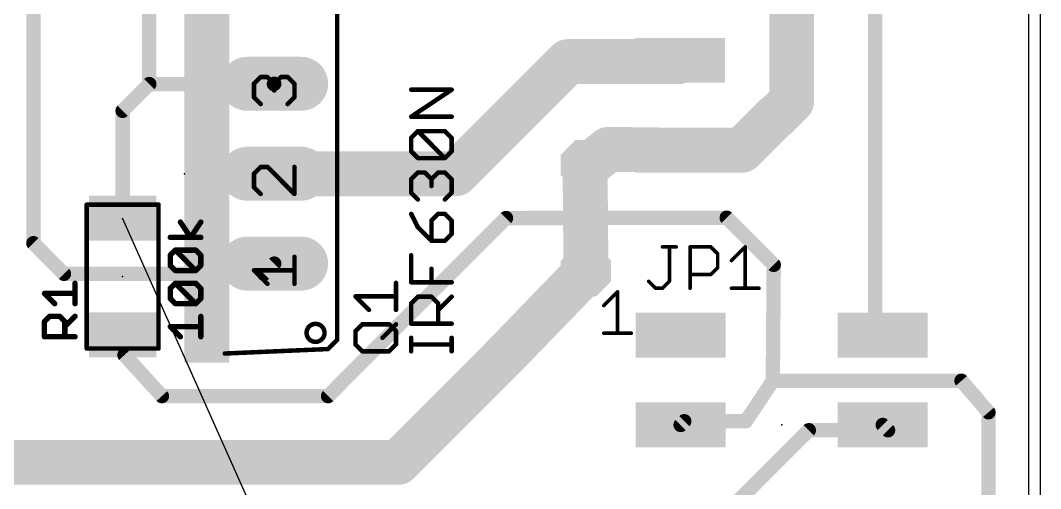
# Model space of a CAD drawing. Extents: x -5.4 to 69.8, y 0.1 to 57.2.
# Drawn here: x 40.96 to 69.8, y 19.94 to 33.17 of the extents above; entities that cross this region are included whole.
import ezdxf

# ---------------------------------------------------------------- set-up
doc = ezdxf.new("R2010")
doc.units = 0
for name, color, linetype in [('1', 22, 'CONTINUOUS'), ('16', 175, 'CONTINUOUS'), ('17', 82, 'CONTINUOUS'), ('18', 82, 'CONTINUOUS'), ('19', 53, 'CONTINUOUS'), ('20', 7, 'CONTINUOUS'), ('21', 253, 'CONTINUOUS'), ('23', 7, 'CONTINUOUS'), ('25', 253, 'CONTINUOUS'), ('27', 253, 'CONTINUOUS'), ('51', 253, 'CONTINUOUS')]:
    doc.layers.add(name, color=color, linetype=linetype)

# ---------------------------------------------------------------- blocks, each defined once
blk = doc.blocks.new('RECT')
blk.add_solid([(-0.5, -0.5), (0.5, -0.5), (-0.5, 0.5), (0.5, 0.5)])
blk = doc.blocks.new('LONGP100')
at = {"const_width": 1}
blk.add_lwpolyline([(-0.5, 0), (0.5, 0)], dxfattribs=at)
at = {"const_width": 0.5}
for points in [[(-0.5, 0.25, 1), (-0.5, -0.25)], [(0.5, -0.25, 1), (0.5, 0.25)]]:
    blk.add_lwpolyline(points, format="xyb", dxfattribs=at)
blk = doc.blocks.new('OCTAGONV')
at = {"const_width": 0.5}
blk.add_lwpolyline([(-0.25, -0.1036), (-0.25, 0.1036), (-0.1036, 0.25), (0.1036, 0.25), (0.25, 0.1036), (0.25, -0.1036), (0.1036, -0.25), (-0.1036, -0.25), (-0.25, -0.1036), (-0.25, 0.1036)], dxfattribs=at)

msp = doc.modelspace()

# ---------------------------------------------------------------- linework, layer by layer
at = {"layer": '1'}
for points, const_width in [([(65.1256, 39.1414), (65.1256, 28.9052)], 0.4064), ([(62.7634, 30.8864), (62.7634, 35.814)], 1.27), ([(44.6024, 31.369), (44.6024, 33.7058)], 0.4064), ([(41.3258, 33.3756), (41.3258, 26.8732)], 0.4064), ([(53.2722, 28.8374), (56.4388, 32.004)], 1.27), ([(56.4388, 32.004), (59.571, 32.004)], 1.27), ([(59.571, 32.004), (59.607, 32.04)], 1.27), ([(43.8488, 30.6154), (44.6024, 31.369)], 0.4064), ([(44.6024, 31.369), (48.1254, 31.369)], 0.4064), ([(48.1254, 31.369), (48.1338, 31.3774)], 0.4064), ([(62.3316, 30.4546), (62.7634, 30.8864)], 1.27), ([(61.3516, 29.5), (62.3062, 30.4546)], 1.27), ([(62.3062, 30.4546), (62.3316, 30.4546)], 1.27), ([(43.8488, 27.5836), (43.8488, 30.6154)], 0.4064), ([(56.9222, 28.9898), (57.5826, 29.5254)], 1.27), ([(57.5826, 29.5254), (59.607, 29.5)], 1.27), ([(59.607, 29.5), (61.3516, 29.5)], 1.27), ([(48.1338, 28.8374), (53.2722, 28.8374)], 1.27), ([(65.1256, 28.9052), (65.1268, 24.6177)], 0.4064), ([(49.657, 22.5552), (54.6862, 27.5844)], 0.4064), ([(54.6862, 27.5844), (60.9262, 27.5928)], 0.4064), ([(60.9262, 27.5928), (62.2554, 26.2636)], 0.4064), ([(41.3258, 26.8732), (42.1894, 26.0096)], 0.4064), ([(54.6616, 23.7066), (56.9476, 26.0688)], 1.27), ([(47.846, 26.0096), (48.1338, 26.2974)], 0.4064), ([(62.2554, 26.2636), (62.23, 22.987)], 0.4064), ([(42.1894, 26.0096), (47.846, 26.0096)], 0.4064), ([(65.1268, 24.6177), (65.3375, 24.28)], 0.4064), ([(43.8488, 24.2816), (43.8996, 23.7152)], 0.4064), ([(51.639, 20.684), (54.6616, 23.7066)], 1.27), ([(43.8996, 23.7152), (44.958, 22.5552)], 0.4064), ([(62.23, 22.987), (61.468, 21.844)], 0.4064), ([(67.564, 22.987), (62.23, 22.987)], 0.4064), ([(68.326, 22.098), (67.564, 22.987)], 0.4064), ([(44.958, 22.5552), (49.657, 22.5552)], 0.4064), ([(68.326, 1.524), (68.326, 22.098)], 0.4064), ([(59.7265, 21.844), (59.6225, 21.74)], 0.4064), ([(61.468, 21.844), (59.7265, 21.844)], 0.4064), ([(65.4875, 21.59), (65.3375, 21.74)], 0.4064), ([(60.856, 19.2), (63.246, 21.59)], 0.4064), ([(63.246, 21.59), (65.4875, 21.59)], 0.4064), ([(65.786, 21.59), (65.4875, 21.59)], 0.4064), ([(40.2598, 20.684), (51.639, 20.684)], 1.27)]:
    msp.add_lwpolyline(points, dxfattribs=dict(at, const_width=const_width))
for points, const_width in [([(56.4388, 32.3215, 1), (56.4388, 31.6865)], 0.635), ([(56.6633, 31.7795, 1), (56.2143, 32.2285)], 0.635), ([(59.8315, 31.8155, 1), (59.3825, 32.2645)], 0.635), ([(59.571, 31.6865, 1), (59.571, 32.3215)], 0.635), ([(59.3465, 32.2285, 1), (59.7955, 31.7795)], 0.635), ([(44.6024, 31.4706, 1), (44.6024, 31.2674)], 0.2032), ([(44.5008, 31.369, 1), (44.704, 31.369)], 0.2032), ([(44.6742, 31.2972, 1), (44.5306, 31.4408)], 0.2032), ([(48.0536, 31.4408, 1), (48.1972, 31.2972)], 0.2032), ([(48.2056, 31.3056, 1), (48.062, 31.4492)], 0.2032), ([(48.1254, 31.2674, 1), (48.1254, 31.4706)], 0.2032), ([(62.9879, 30.6619, 1), (62.5389, 31.1109)], 0.635), ([(62.4459, 30.8864, 1), (63.0809, 30.8864)], 0.635), ([(62.3062, 30.7721, 1), (62.3062, 30.1371)], 0.635), ([(62.1071, 30.6791, 1), (62.5561, 30.2301)], 0.635), ([(62.5307, 30.2301, 1), (62.0817, 30.6791)], 0.635), ([(62.3316, 30.1371, 1), (62.3316, 30.7721)], 0.635), ([(43.9504, 30.6154, 1), (43.7472, 30.6154)], 0.2032), ([(43.777, 30.6872, 1), (43.9206, 30.5436)], 0.2032), ([(57.5866, 29.8429, 1), (57.5786, 29.2079)], 0.635), ([(57.7826, 29.2788, 1), (57.3826, 29.772)], 0.635), ([(59.607, 29.8175, 1), (59.607, 29.1825)], 0.635), ([(59.603, 29.1825, 1), (59.611, 29.8175)], 0.635), ([(61.1271, 29.7245, 1), (61.5761, 29.2755)], 0.635), ([(61.3516, 29.1825, 1), (61.3516, 29.8175)], 0.635), ([(48.1338, 29.1549, 1), (48.1338, 28.5199)], 0.635), ([(53.2722, 28.5199, 1), (53.2722, 29.1549)], 0.635), ([(56.7222, 29.2364, 1), (57.1222, 28.7432)], 0.635), ([(53.0477, 29.0619, 1), (53.4967, 28.6129)], 0.635), ([(65.2272, 28.9052, 1), (65.024, 28.9052)], 0.2032), ([(65.024, 28.9052, 1), (65.2272, 28.9052)], 0.2032), ([(54.6861, 27.686, 1), (54.6863, 27.4828)], 0.2032), ([(54.758, 27.5126, 1), (54.6144, 27.6562)], 0.2032), ([(60.998, 27.6646, 1), (60.8544, 27.521)], 0.2032), ([(60.9263, 27.4912, 1), (60.9261, 27.6944)], 0.2032), ([(43.7472, 27.5836, 1), (43.9504, 27.5836)], 0.2032), ([(41.2242, 26.8732, 1), (41.4274, 26.8732)], 0.2032), ([(41.3976, 26.945, 1), (41.254, 26.8014)], 0.2032), ([(57.1758, 25.848, 1), (56.7194, 26.2896)], 0.635), ([(48.2056, 26.2256, 1), (48.062, 26.3692)], 0.2032), ([(62.357, 26.2628, 1), (62.1538, 26.2644)], 0.2032), ([(62.1836, 26.1918, 1), (62.3272, 26.3354)], 0.2032), ([(42.1894, 26.1112, 1), (42.1894, 25.908)], 0.2032), ([(42.1176, 25.9378, 1), (42.2612, 26.0814)], 0.2032), ([(47.7742, 26.0814, 1), (47.9178, 25.9378)], 0.2032), ([(47.846, 25.908, 1), (47.846, 26.1112)], 0.2032), ([(65.213, 24.6715, 1), (65.0406, 24.5639)], 0.2032), ([(65.0252, 24.6177, 1), (65.2284, 24.6177)], 0.2032), ([(43.95, 24.2907, 1), (43.7476, 24.2725)], 0.2032), ([(54.4334, 23.9274, 1), (54.8898, 23.4858)], 0.635), ([(54.8861, 23.4821, 1), (54.4371, 23.9311)], 0.635), ([(65.2513, 24.2262, 1), (65.4237, 24.3338)], 0.2032), ([(43.9747, 23.7837, 1), (43.8245, 23.6467)], 0.2032), ([(43.7984, 23.7061, 1), (44.0008, 23.7243)], 0.2032), ([(62.23, 23.0886, 1), (62.23, 22.8854)], 0.2032), ([(62.1284, 22.9878, 1), (62.3316, 22.9862)], 0.2032), ([(62.3145, 22.9306, 1), (62.1455, 23.0434)], 0.2032), ([(67.6411, 23.0531, 1), (67.4869, 22.9209)], 0.2032), ([(67.564, 22.8854, 1), (67.564, 23.0886)], 0.2032), ([(44.958, 22.6568, 1), (44.958, 22.4536)], 0.2032), ([(44.8829, 22.4867, 1), (45.0331, 22.6237)], 0.2032), ([(49.5852, 22.627, 1), (49.7288, 22.4834)], 0.2032), ([(49.657, 22.4536, 1), (49.657, 22.6568)], 0.2032), ([(68.4276, 22.098, 1), (68.2244, 22.098)], 0.2032), ([(68.2489, 22.0319, 1), (68.4031, 22.1641)], 0.2032), ([(59.7265, 21.9456, 1), (59.7265, 21.7424)], 0.2032), ([(59.7983, 21.7722, 1), (59.6547, 21.9158)], 0.2032), ([(61.3835, 21.9004, 1), (61.5525, 21.7876)], 0.2032), ([(61.468, 21.7424, 1), (61.468, 21.9456)], 0.2032), ([(65.4093, 21.8118, 1), (65.2657, 21.6682)], 0.2032), ([(59.5507, 21.8118, 1), (59.6943, 21.6682)], 0.2032), ([(63.246, 21.6916, 1), (63.246, 21.4884)], 0.2032), ([(63.3178, 21.5182, 1), (63.1742, 21.6618)], 0.2032), ([(65.4875, 21.6916, 1), (65.4875, 21.4884)], 0.2032), ([(65.4157, 21.5182, 1), (65.5593, 21.6618)], 0.2032), ([(65.4875, 21.4884, 1), (65.4875, 21.6916)], 0.2032), ([(65.786, 21.4884, 1), (65.786, 21.6916)], 0.2032), ([(51.4145, 20.9085, 1), (51.8635, 20.4595)], 0.635), ([(51.639, 20.3665, 1), (51.639, 21.0015)], 0.635)]:
    msp.add_lwpolyline(points, format="xyb", dxfattribs=dict(at, const_width=const_width))
at = {"layer": '16', "const_width": 1.27}
msp.add_lwpolyline([(56.9476, 26.0688), (56.9222, 28.9898)], dxfattribs=at)
at = {"layer": '16', "const_width": 0.635}
for points in [[(57.2397, 28.9926, 1), (56.6047, 28.987)], [(56.6301, 26.066, 1), (57.2651, 26.0716)]]:
    msp.add_lwpolyline(points, format="xyb", dxfattribs=at)
at = {"layer": '19'}
msp.add_line((49.8602, 14.1224), (43.8488, 27.5836), dxfattribs=at)
at = {"layer": '20'}
for p, q in [((69.47, 0.11), (69.47, 57.25)), ((69.8, 6.46), (69.8, 39.226))]:
    msp.add_line(p, q, dxfattribs=at)
at = {"layer": '21', "const_width": 0.127}
for points in [[(49.9118, 33.5364), (49.9118, 24.1384)], [(42.8328, 23.9006), (42.8328, 27.9646)], [(42.8328, 27.9646), (44.8648, 27.9646)], [(44.8648, 27.9646), (44.8648, 23.9006)], [(44.8648, 23.9006), (42.8328, 23.9006)], [(49.6578, 23.8844), (46.7368, 23.7574)], [(49.6578, 23.8844), (49.9118, 24.1384)]]:
    msp.add_lwpolyline(points, dxfattribs=at)
at = {"layer": '21'}
for points, const_width in [([(42.8646, 27.9646, 1), (42.801, 27.9646)], 0.0635), ([(42.8328, 27.9963, 1), (42.8328, 27.9329)], 0.0635), ([(44.8966, 27.9646, 1), (44.8331, 27.9646)], 0.0635), ([(44.8648, 27.9329, 1), (44.8648, 27.9963)], 0.0635), ([(49.3022, 24.0876, 1), (49.3022, 24.5956, 1), (49.3022, 24.0876)], 0.127), ([(42.8328, 23.9323, 1), (42.8328, 23.8689)], 0.0635), ([(44.8648, 23.8689, 1), (44.8648, 23.9323)], 0.0635), ([(49.6353, 23.9069, 1), (49.6803, 23.8619)], 0.0635), ([(49.6592, 23.8527, 1), (49.6564, 23.9161)], 0.0635), ([(49.88, 24.1384, 1), (49.9436, 24.1384)], 0.0635), ([(49.9343, 24.1159, 1), (49.8893, 24.1609)], 0.0635), ([(42.801, 23.9006, 1), (42.8646, 23.9006)], 0.0635), ([(44.8331, 23.9006, 1), (44.8966, 23.9006)], 0.0635), ([(46.7354, 23.7891, 1), (46.7382, 23.7257)], 0.0635)]:
    msp.add_lwpolyline(points, format="xyb", dxfattribs=dict(at, const_width=const_width))
at = {"layer": '23'}
for p in [(45.5938, 28.8374), (43.8488, 25.9326), (62.48, 21.74)]:
    msp.add_point(p, dxfattribs=at)
at = {"layer": '25'}
for points, const_width in [([(59.1106, 26.7702), (59.5004, 26.7702)], 0.1016), ([(59.3055, 25.7957), (59.3055, 26.7702)], 0.1016), ([(59.8902, 25.6008), (59.8902, 26.7702)], 0.1016), ([(59.8902, 26.7702), (60.4749, 26.7702)], 0.1016), ([(60.4749, 26.7702), (60.6698, 26.5753)], 0.1016), ([(60.6698, 26.5753), (60.6698, 26.1855)], 0.1016), ([(61.0596, 26.3804), (61.4494, 26.7702)], 0.1016), ([(61.4494, 26.7702), (61.4494, 25.6008)], 0.1016), ([(60.4749, 25.9906), (59.8902, 25.9906)], 0.1016), ([(60.6698, 26.1855), (60.4749, 25.9906)], 0.1016), ([(42.5026, 25.1663), (42.5026, 25.7425)], 0.1524), ([(51.5755, 24.9903), (51.5755, 25.7529)], 0.127), ([(58.7208, 25.7957), (58.9157, 25.6008)], 0.1016), ([(59.1106, 25.6008), (59.3055, 25.7957)], 0.1016), ([(41.9264, 25.1663), (41.6383, 25.4544)], 0.1524), ([(41.6383, 25.4544), (42.5026, 25.4544)], 0.1524), ([(50.8129, 24.9903), (50.4315, 25.3716)], 0.127), ([(50.4315, 25.3716), (51.5755, 25.3716)], 0.127), ([(58.9157, 25.6008), (59.1106, 25.6008)], 0.1016), ([(61.0596, 25.6008), (61.8392, 25.6008)], 0.1016), ([(41.6383, 24.663), (41.7823, 24.807)], 0.1524), ([(41.7823, 24.807), (42.0704, 24.807)], 0.1524), ([(42.0704, 24.807), (42.2145, 24.663)], 0.1524), ([(42.2145, 24.5189), (42.5026, 24.807)], 0.1524), ([(41.6383, 24.2308), (41.6383, 24.663)], 0.1524), ([(42.2145, 24.663), (42.2145, 24.2308)], 0.1524), ([(50.4315, 24.3929), (50.6222, 24.5836)], 0.127), ([(50.6222, 24.5836), (51.3848, 24.5836)], 0.127), ([(51.1942, 24.2022), (51.5755, 24.5836)], 0.127), ([(51.3848, 24.5836), (51.5755, 24.3929)], 0.127), ([(42.5026, 24.2308), (41.6383, 24.2308)], 0.1524), ([(50.4315, 24.0116), (50.4315, 24.3929)], 0.127), ([(51.5755, 24.3929), (51.5755, 24.0116)], 0.127), ([(50.6222, 23.8209), (50.4315, 24.0116)], 0.127), ([(51.5755, 24.0116), (51.3848, 23.8209)], 0.127), ([(51.3848, 23.8209), (50.6222, 23.8209)], 0.127)]:
    msp.add_lwpolyline(points, dxfattribs=dict(at, const_width=const_width))
for points, const_width in [([(59.1106, 26.7956, 1), (59.1106, 26.7448)], 0.0508), ([(59.3309, 26.7702, 1), (59.2801, 26.7702)], 0.0508), ([(59.5004, 26.7448, 1), (59.5004, 26.7956)], 0.0508), ([(59.9156, 26.7702, 1), (59.8648, 26.7702)], 0.0508), ([(59.8902, 26.7956, 1), (59.8902, 26.7448)], 0.0508), ([(60.4929, 26.7882, 1), (60.4569, 26.7522)], 0.0508), ([(60.4749, 26.7448, 1), (60.4749, 26.7956)], 0.0508), ([(60.6952, 26.5753, 1), (60.6444, 26.5753)], 0.0508), ([(60.6518, 26.5573, 1), (60.6878, 26.5933)], 0.0508), ([(61.4748, 26.7702, 1), (61.424, 26.7702)], 0.0508), ([(61.4674, 26.7522, 1), (61.4314, 26.7882)], 0.0508), ([(61.0416, 26.3984, 1), (61.0776, 26.3624)], 0.0508), ([(59.8902, 26.016, 1), (59.8902, 25.9652)], 0.0508), ([(60.4569, 26.0086, 1), (60.4929, 25.9726)], 0.0508), ([(60.4749, 25.9652, 1), (60.4749, 26.016)], 0.0508), ([(60.6444, 26.1855, 1), (60.6952, 26.1855)], 0.0508), ([(60.6878, 26.1675, 1), (60.6518, 26.2035)], 0.0508), ([(42.5407, 25.7425, 1), (42.4645, 25.7425)], 0.0762), ([(51.6073, 25.7529, 1), (51.5438, 25.7529)], 0.0635), ([(58.7388, 25.8137, 1), (58.7028, 25.7777)], 0.0508), ([(59.2801, 25.7957, 1), (59.3309, 25.7957)], 0.0508), ([(59.3235, 25.7777, 1), (59.2875, 25.8137)], 0.0508), ([(41.6652, 25.4814, 1), (41.6113, 25.4275)], 0.0762), ([(41.6383, 25.4925, 1), (41.6383, 25.4163)], 0.0762), ([(42.5026, 25.4163, 1), (42.5026, 25.4925)], 0.0762), ([(50.4315, 25.4034, 1), (50.4315, 25.3399)], 0.0635), ([(50.454, 25.3941, 1), (50.4091, 25.3492)], 0.0635), ([(51.5755, 25.3399, 1), (51.5755, 25.4034)], 0.0635), ([(58.9157, 25.6262, 1), (58.9157, 25.5754)], 0.0508), ([(58.8977, 25.5828, 1), (58.9337, 25.6188)], 0.0508), ([(59.0926, 25.6188, 1), (59.1286, 25.5828)], 0.0508), ([(59.1106, 25.5754, 1), (59.1106, 25.6262)], 0.0508), ([(59.8648, 25.6008, 1), (59.9156, 25.6008)], 0.0508), ([(61.0596, 25.6262, 1), (61.0596, 25.5754)], 0.0508), ([(61.424, 25.6008, 1), (61.4748, 25.6008)], 0.0508), ([(61.8392, 25.5754, 1), (61.8392, 25.6262)], 0.0508), ([(41.8994, 25.1394, 1), (41.9533, 25.1933)], 0.0762), ([(42.4645, 25.1663, 1), (42.5407, 25.1663)], 0.0762), ([(41.7823, 24.8451, 1), (41.7823, 24.7689)], 0.0762), ([(41.8093, 24.7801, 1), (41.7554, 24.834)], 0.0762), ([(42.0974, 24.834, 1), (42.0435, 24.7801)], 0.0762), ([(42.0704, 24.7689, 1), (42.0704, 24.8451)], 0.0762), ([(42.5295, 24.7801, 1), (42.4757, 24.834)], 0.0762), ([(50.7904, 24.9678, 1), (50.8353, 25.0127)], 0.0635), ([(51.5438, 24.9903, 1), (51.6073, 24.9903)], 0.0635), ([(41.6113, 24.6899, 1), (41.6652, 24.636)], 0.0762), ([(41.6764, 24.663, 1), (41.6002, 24.663)], 0.0762), ([(42.1875, 24.5459, 1), (42.2414, 24.492)], 0.0762), ([(42.2526, 24.663, 1), (42.1764, 24.663)], 0.0762), ([(42.1875, 24.636, 1), (42.2414, 24.6899)], 0.0762), ([(50.6222, 24.6153, 1), (50.6222, 24.5518)], 0.0635), ([(50.6446, 24.5611, 1), (50.5997, 24.606)], 0.0635), ([(51.4073, 24.606, 1), (51.3624, 24.5611)], 0.0635), ([(51.3848, 24.5518, 1), (51.3848, 24.6153)], 0.0635), ([(51.598, 24.5611, 1), (51.553, 24.606)], 0.0635), ([(41.6383, 24.2689, 1), (41.6383, 24.1927)], 0.0762), ([(41.6002, 24.2308, 1), (41.6764, 24.2308)], 0.0762), ([(42.1764, 24.2308, 1), (42.2526, 24.2308)], 0.0762), ([(42.5026, 24.1927, 1), (42.5026, 24.2689)], 0.0762), ([(50.4633, 24.3929, 1), (50.3998, 24.3929)], 0.0635), ([(50.4091, 24.4153, 1), (50.454, 24.3704)], 0.0635), ([(51.1717, 24.2247, 1), (51.2166, 24.1798)], 0.0635), ([(51.6073, 24.3929, 1), (51.5438, 24.3929)], 0.0635), ([(51.553, 24.3704, 1), (51.598, 24.4153)], 0.0635), ([(50.3998, 24.0116, 1), (50.4633, 24.0116)], 0.0635), ([(50.454, 24.034, 1), (50.4091, 23.9891)], 0.0635), ([(51.5438, 24.0116, 1), (51.6073, 24.0116)], 0.0635), ([(51.598, 23.9891, 1), (51.553, 24.034)], 0.0635), ([(50.6222, 23.8527, 1), (50.6222, 23.7892)], 0.0635), ([(50.5997, 23.7984, 1), (50.6446, 23.8434)], 0.0635), ([(51.3624, 23.8434, 1), (51.4073, 23.7984)], 0.0635), ([(51.3848, 23.7892, 1), (51.3848, 23.8527)], 0.0635)]:
    msp.add_lwpolyline(points, format="xyb", dxfattribs=dict(at, const_width=const_width))
at = {"layer": '27'}
for points, const_width in [([(52.0063, 30.4475), (53.1503, 31.2101)], 0.127), ([(53.1503, 31.2101), (52.0063, 31.2101)], 0.127), ([(53.1503, 30.4475), (52.0063, 30.4475)], 0.127), ([(52.0063, 29.8501), (52.197, 30.0407)], 0.127), ([(52.197, 30.0407), (52.9596, 30.0407)], 0.127), ([(52.9596, 29.2781), (52.197, 30.0407)], 0.127), ([(52.9596, 30.0407), (53.1503, 29.8501)], 0.127), ([(52.0063, 29.4687), (52.0063, 29.8501)], 0.127), ([(53.1503, 29.8501), (53.1503, 29.4687)], 0.127), ([(52.197, 29.2781), (52.0063, 29.4687)], 0.127), ([(53.1503, 29.4687), (52.9596, 29.2781)], 0.127), ([(52.9596, 29.2781), (52.197, 29.2781)], 0.127), ([(52.0063, 28.6807), (52.197, 28.8713)], 0.127), ([(52.197, 28.8713), (52.3877, 28.8713)], 0.127), ([(52.3877, 28.8713), (52.5783, 28.6807)], 0.127), ([(52.5783, 28.6807), (52.769, 28.8713)], 0.127), ([(52.769, 28.8713), (52.9596, 28.8713)], 0.127), ([(52.9596, 28.8713), (53.1503, 28.6807)], 0.127), ([(52.0063, 28.2994), (52.0063, 28.6807)], 0.127), ([(52.5783, 28.6807), (52.5783, 28.49)], 0.127), ([(53.1503, 28.6807), (53.1503, 28.2994)], 0.127), ([(52.197, 28.1087), (52.0063, 28.2994)], 0.127), ([(53.1503, 28.2994), (52.9596, 28.1087)], 0.127), ([(52.0063, 27.7019), (52.197, 27.3206)], 0.127), ([(52.769, 27.7019), (52.5783, 27.5113)], 0.127), ([(52.9596, 27.7019), (52.769, 27.7019)], 0.127), ([(53.1503, 27.5113), (52.9596, 27.7019)], 0.127), ([(45.7705, 27.0374), (45.4824, 27.4695)], 0.1524), ([(46.0586, 27.4695), (45.7705, 27.0374)], 0.1524), ([(52.5783, 27.5113), (52.5783, 26.9393)], 0.127), ([(53.1503, 27.13), (53.1503, 27.5113)], 0.127), ([(46.0586, 27.0374), (45.1943, 27.0374)], 0.1524), ([(52.197, 27.3206), (52.5783, 26.9393)], 0.127), ([(52.9596, 26.9393), (53.1503, 27.13)], 0.127), ([(52.5783, 26.9393), (52.9596, 26.9393)], 0.127), ([(45.1943, 26.534), (45.3383, 26.6781)], 0.1524), ([(45.1943, 26.2459), (45.1943, 26.534)], 0.1524), ([(45.3383, 26.6781), (45.9145, 26.6781)], 0.1524), ([(45.9145, 26.1018), (45.3383, 26.6781)], 0.1524), ([(45.9145, 26.6781), (46.0586, 26.534)], 0.1524), ([(46.0586, 26.534), (46.0586, 26.2459)], 0.1524), ([(52.0063, 25.7699), (52.0063, 26.5325)], 0.127), ([(45.3383, 26.1018), (45.1943, 26.2459)], 0.1524), ([(46.0586, 26.2459), (45.9145, 26.1018)], 0.1524), ([(45.9145, 26.1018), (45.3383, 26.1018)], 0.1524), ([(52.5783, 25.7699), (52.5783, 26.1512)], 0.127), ([(45.1943, 25.5985), (45.3383, 25.7425)], 0.1524), ([(45.1943, 25.3104), (45.1943, 25.5985)], 0.1524), ([(45.3383, 25.7425), (45.9145, 25.7425)], 0.1524), ([(45.9145, 25.1663), (45.3383, 25.7425)], 0.1524), ([(45.9145, 25.7425), (46.0586, 25.5985)], 0.1524), ([(46.0586, 25.5985), (46.0586, 25.3104)], 0.1524), ([(53.1503, 25.7699), (52.0063, 25.7699)], 0.127), ([(45.3383, 25.1663), (45.1943, 25.3104)], 0.1524), ([(46.0586, 25.3104), (45.9145, 25.1663)], 0.1524), ([(52.0063, 25.1725), (52.197, 25.3631)], 0.127), ([(52.197, 25.3631), (52.5783, 25.3631)], 0.127), ([(52.5783, 25.3631), (52.769, 25.1725)], 0.127), ([(52.769, 24.9818), (53.1503, 25.3631)], 0.127), ([(57.4508, 25.1104), (57.8406, 25.5002)], 0.1016), ([(57.8406, 25.5002), (57.8406, 24.3308)], 0.1016), ([(45.9145, 25.1663), (45.3383, 25.1663)], 0.1524), ([(52.0063, 24.6005), (52.0063, 25.1725)], 0.127), ([(52.769, 25.1725), (52.769, 24.6005)], 0.127), ([(46.0586, 24.2308), (46.0586, 24.807)], 0.1524), ([(45.4824, 24.2308), (45.1943, 24.5189)], 0.1524), ([(45.1943, 24.5189), (46.0586, 24.5189)], 0.1524), ([(53.1503, 24.6005), (52.0063, 24.6005)], 0.127), ([(52.0063, 23.8209), (52.0063, 24.2022)], 0.127), ([(53.1503, 23.8209), (53.1503, 24.2022)], 0.127), ([(57.4508, 24.3308), (58.2304, 24.3308)], 0.1016), ([(53.1503, 24.0116), (52.0063, 24.0116)], 0.127)]:
    msp.add_lwpolyline(points, dxfattribs=dict(at, const_width=const_width))
for points, const_width in [([(52.0063, 31.2419, 1), (52.0063, 31.1784)], 0.0635), ([(53.1679, 31.1837, 1), (53.1327, 31.2365)], 0.0635), ([(53.1503, 31.1784, 1), (53.1503, 31.2419)], 0.0635), ([(52.0063, 30.4792, 1), (52.0063, 30.4157)], 0.0635), ([(51.9887, 30.4739, 1), (52.0239, 30.4211)], 0.0635), ([(53.1503, 30.4157, 1), (53.1503, 30.4792)], 0.0635), ([(52.197, 30.0725, 1), (52.197, 30.009)], 0.0635), ([(52.2194, 30.0632, 1), (52.1745, 30.0183)], 0.0635), ([(52.2194, 30.0183, 1), (52.1745, 30.0632)], 0.0635), ([(52.9821, 30.0632, 1), (52.9372, 30.0183)], 0.0635), ([(52.9596, 30.009, 1), (52.9596, 30.0725)], 0.0635), ([(52.0381, 29.8501, 1), (51.9746, 29.8501)], 0.0635), ([(51.9839, 29.8725, 1), (52.0288, 29.8276)], 0.0635), ([(53.1821, 29.8501, 1), (53.1185, 29.8501)], 0.0635), ([(53.1278, 29.8276, 1), (53.1728, 29.8725)], 0.0635), ([(51.9746, 29.4687, 1), (52.0381, 29.4687)], 0.0635), ([(52.0288, 29.4912, 1), (51.9839, 29.4463)], 0.0635), ([(53.1185, 29.4687, 1), (53.1821, 29.4687)], 0.0635), ([(53.1728, 29.4463, 1), (53.1278, 29.4912)], 0.0635), ([(52.197, 29.3098, 1), (52.197, 29.2463)], 0.0635), ([(52.1745, 29.2556, 1), (52.2194, 29.3005)], 0.0635), ([(52.9372, 29.3005, 1), (52.9821, 29.2556)], 0.0635), ([(52.9372, 29.2556, 1), (52.9821, 29.3005)], 0.0635), ([(52.9596, 29.2463, 1), (52.9596, 29.3098)], 0.0635), ([(52.197, 28.9031, 1), (52.197, 28.8396)], 0.0635), ([(52.2194, 28.8489, 1), (52.1745, 28.8938)], 0.0635), ([(52.4101, 28.8938, 1), (52.3652, 28.8489)], 0.0635), ([(52.3877, 28.8396, 1), (52.3877, 28.9031)], 0.0635), ([(52.769, 28.9031, 1), (52.769, 28.8396)], 0.0635), ([(52.7914, 28.8489, 1), (52.7465, 28.8938)], 0.0635), ([(52.9821, 28.8938, 1), (52.9372, 28.8489)], 0.0635), ([(52.9596, 28.8396, 1), (52.9596, 28.9031)], 0.0635), ([(52.0381, 28.6807, 1), (51.9746, 28.6807)], 0.0635), ([(51.9839, 28.7031, 1), (52.0288, 28.6582)], 0.0635), ([(52.6101, 28.6807, 1), (52.5466, 28.6807)], 0.0635), ([(52.5559, 28.7031, 1), (52.6008, 28.6582)], 0.0635), ([(52.5559, 28.6582, 1), (52.6008, 28.7031)], 0.0635), ([(53.1821, 28.6807, 1), (53.1185, 28.6807)], 0.0635), ([(53.1278, 28.6582, 1), (53.1728, 28.7031)], 0.0635), ([(51.9746, 28.2994, 1), (52.0381, 28.2994)], 0.0635), ([(52.0288, 28.3218, 1), (51.9839, 28.2769)], 0.0635), ([(52.5466, 28.49, 1), (52.6101, 28.49)], 0.0635), ([(53.1185, 28.2994, 1), (53.1821, 28.2994)], 0.0635), ([(53.1728, 28.2769, 1), (53.1278, 28.3218)], 0.0635), ([(52.1745, 28.0862, 1), (52.2194, 28.1311)], 0.0635), ([(52.9372, 28.1311, 1), (52.9821, 28.0862)], 0.0635), ([(52.0347, 27.7161, 1), (51.9779, 27.6877)], 0.0635), ([(52.769, 27.7337, 1), (52.769, 27.6702)], 0.0635), ([(52.7914, 27.6795, 1), (52.7465, 27.7244)], 0.0635), ([(52.9821, 27.7244, 1), (52.9372, 27.6795)], 0.0635), ([(52.9596, 27.6702, 1), (52.9596, 27.7337)], 0.0635), ([(45.5141, 27.4907, 1), (45.4507, 27.4484)], 0.0762), ([(46.0903, 27.4484, 1), (46.0269, 27.4907)], 0.0762), ([(52.6101, 27.5113, 1), (52.5466, 27.5113)], 0.0635), ([(52.5559, 27.5337, 1), (52.6008, 27.4888)], 0.0635), ([(53.1821, 27.5113, 1), (53.1185, 27.5113)], 0.0635), ([(53.1278, 27.4888, 1), (53.1728, 27.5337)], 0.0635), ([(45.1943, 27.0755, 1), (45.1943, 26.9993)], 0.0762), ([(46.0586, 26.9993, 1), (46.0586, 27.0755)], 0.0762), ([(52.2194, 27.3431, 1), (52.1745, 27.2982)], 0.0635), ([(52.1686, 27.3064, 1), (52.2254, 27.3348)], 0.0635), ([(53.1185, 27.13, 1), (53.1821, 27.13)], 0.0635), ([(53.1728, 27.1075, 1), (53.1278, 27.1524)], 0.0635), ([(45.7388, 27.0585, 1), (45.8022, 27.0162)], 0.0762), ([(45.7388, 27.0162, 1), (45.8022, 27.0585)], 0.0762), ([(52.5783, 26.971, 1), (52.5783, 26.9075)], 0.0635), ([(52.5466, 26.9393, 1), (52.6101, 26.9393)], 0.0635), ([(52.5559, 26.9168, 1), (52.6008, 26.9617)], 0.0635), ([(52.9372, 26.9617, 1), (52.9821, 26.9168)], 0.0635), ([(52.9596, 26.9075, 1), (52.9596, 26.971)], 0.0635), ([(45.2324, 26.534, 1), (45.1562, 26.534)], 0.0762), ([(45.1673, 26.5609, 1), (45.2212, 26.5071)], 0.0762), ([(45.3383, 26.7162, 1), (45.3383, 26.64)], 0.0762), ([(45.3653, 26.705, 1), (45.3114, 26.6511)], 0.0762), ([(45.3653, 26.6511, 1), (45.3114, 26.705)], 0.0762), ([(45.9415, 26.705, 1), (45.8876, 26.6511)], 0.0762), ([(45.9145, 26.64, 1), (45.9145, 26.7162)], 0.0762), ([(46.0967, 26.534, 1), (46.0205, 26.534)], 0.0762), ([(46.0317, 26.5071, 1), (46.0855, 26.5609)], 0.0762), ([(52.0381, 26.5325, 1), (51.9746, 26.5325)], 0.0635), ([(45.2212, 26.2728, 1), (45.1673, 26.219)], 0.0762), ([(45.1562, 26.2459, 1), (45.2324, 26.2459)], 0.0762), ([(46.0205, 26.2459, 1), (46.0967, 26.2459)], 0.0762), ([(46.0855, 26.219, 1), (46.0317, 26.2728)], 0.0762), ([(45.3383, 26.1399, 1), (45.3383, 26.0637)], 0.0762), ([(45.3114, 26.0749, 1), (45.3653, 26.1288)], 0.0762), ([(45.8876, 26.1288, 1), (45.9415, 26.0749)], 0.0762), ([(45.8876, 26.0749, 1), (45.9415, 26.1288)], 0.0762), ([(45.9145, 26.0637, 1), (45.9145, 26.1399)], 0.0762), ([(52.6101, 26.1512, 1), (52.5466, 26.1512)], 0.0635), ([(45.2324, 25.5985, 1), (45.1562, 25.5985)], 0.0762), ([(45.3653, 25.7695, 1), (45.3114, 25.7156)], 0.0762), ([(45.3383, 25.7806, 1), (45.3383, 25.7044)], 0.0762), ([(45.3653, 25.7156, 1), (45.3114, 25.7695)], 0.0762), ([(45.9415, 25.7695, 1), (45.8876, 25.7156)], 0.0762), ([(45.9145, 25.7044, 1), (45.9145, 25.7806)], 0.0762), ([(46.0967, 25.5985, 1), (46.0205, 25.5985)], 0.0762), ([(52.0063, 25.8016, 1), (52.0063, 25.7381)], 0.0635), ([(51.9746, 25.7699, 1), (52.0381, 25.7699)], 0.0635), ([(52.5466, 25.7699, 1), (52.6101, 25.7699)], 0.0635), ([(53.1503, 25.7381, 1), (53.1503, 25.8016)], 0.0635), ([(45.1673, 25.6254, 1), (45.2212, 25.5715)], 0.0762), ([(45.2212, 25.3373, 1), (45.1673, 25.2834)], 0.0762), ([(46.0317, 25.5715, 1), (46.0855, 25.6254)], 0.0762), ([(46.0855, 25.2834, 1), (46.0317, 25.3373)], 0.0762), ([(52.197, 25.3949, 1), (52.197, 25.3314)], 0.0635), ([(52.2194, 25.3407, 1), (52.1745, 25.3856)], 0.0635), ([(52.6008, 25.3856, 1), (52.5559, 25.3407)], 0.0635), ([(52.5783, 25.3314, 1), (52.5783, 25.3949)], 0.0635), ([(53.1728, 25.3407, 1), (53.1278, 25.3856)], 0.0635), ([(57.866, 25.5002, 1), (57.8152, 25.5002)], 0.0508), ([(57.8586, 25.4822, 1), (57.8226, 25.5182)], 0.0508), ([(45.1562, 25.3104, 1), (45.2324, 25.3104)], 0.0762), ([(45.3383, 25.2044, 1), (45.3383, 25.1282)], 0.0762), ([(45.3114, 25.1394, 1), (45.3653, 25.1933)], 0.0762), ([(45.8876, 25.1933, 1), (45.9415, 25.1394)], 0.0762), ([(45.8876, 25.1394, 1), (45.9415, 25.1933)], 0.0762), ([(45.9145, 25.1282, 1), (45.9145, 25.2044)], 0.0762), ([(46.0205, 25.3104, 1), (46.0967, 25.3104)], 0.0762), ([(52.0381, 25.1725, 1), (51.9746, 25.1725)], 0.0635), ([(51.9839, 25.1949, 1), (52.0288, 25.15)], 0.0635), ([(52.8007, 25.1725, 1), (52.7372, 25.1725)], 0.0635), ([(52.7465, 25.15, 1), (52.7914, 25.1949)], 0.0635), ([(57.4328, 25.1284, 1), (57.4688, 25.0924)], 0.0508), ([(46.0967, 24.807, 1), (46.0205, 24.807)], 0.0762), ([(52.7465, 25.0043, 1), (52.7914, 24.9594)], 0.0635), ([(45.2212, 24.5459, 1), (45.1673, 24.492)], 0.0762), ([(45.1943, 24.557, 1), (45.1943, 24.4808)], 0.0762), ([(46.0586, 24.4808, 1), (46.0586, 24.557)], 0.0762), ([(52.0063, 24.6322, 1), (52.0063, 24.5687)], 0.0635), ([(51.9746, 24.6005, 1), (52.0381, 24.6005)], 0.0635), ([(52.7372, 24.6005, 1), (52.8007, 24.6005)], 0.0635), ([(53.1503, 24.5687, 1), (53.1503, 24.6322)], 0.0635), ([(45.4554, 24.2039, 1), (45.5093, 24.2577)], 0.0762), ([(46.0205, 24.2308, 1), (46.0967, 24.2308)], 0.0762), ([(52.0381, 24.2022, 1), (51.9746, 24.2022)], 0.0635), ([(53.1821, 24.2022, 1), (53.1185, 24.2022)], 0.0635), ([(57.4508, 24.3562, 1), (57.4508, 24.3054)], 0.0508), ([(57.8152, 24.3308, 1), (57.866, 24.3308)], 0.0508), ([(58.2304, 24.3054, 1), (58.2304, 24.3562)], 0.0508), ([(52.0063, 24.0433, 1), (52.0063, 23.9798)], 0.0635), ([(53.1503, 23.9798, 1), (53.1503, 24.0433)], 0.0635), ([(51.9746, 23.8209, 1), (52.0381, 23.8209)], 0.0635), ([(53.1185, 23.8209, 1), (53.1821, 23.8209)], 0.0635)]:
    msp.add_lwpolyline(points, format="xyb", dxfattribs=dict(at, const_width=const_width))
at = {"layer": '51', "const_width": 0.127}
for points in [[(47.5613, 31.3779), (47.752, 31.5686)], [(47.5613, 30.9966), (47.5613, 31.3779)], [(47.752, 31.5686), (47.9427, 31.5686)], [(47.9427, 31.5686), (48.1333, 31.3779)], [(48.1333, 31.3779), (48.324, 31.5686)], [(48.1333, 31.3779), (48.1333, 31.1872)], [(48.324, 31.5686), (48.5146, 31.5686)], [(48.5146, 31.5686), (48.7053, 31.3779)], [(48.7053, 31.3779), (48.7053, 30.9966)], [(47.752, 30.8059), (47.5613, 30.9966)], [(48.7053, 30.9966), (48.5146, 30.8059)], [(47.752, 29.0286), (47.5613, 28.8379)], [(47.5613, 28.8379), (47.5613, 28.4566)], [(47.9427, 29.0286), (47.752, 29.0286)], [(48.7053, 28.2659), (47.9427, 29.0286)], [(48.7053, 29.0286), (48.7053, 28.2659)], [(47.5613, 28.4566), (47.752, 28.2659)], [(48.7053, 25.7259), (48.7053, 26.4886)], [(47.9427, 25.7259), (47.5613, 26.1072)], [(47.5613, 26.1072), (48.7053, 26.1072)]]:
    msp.add_lwpolyline(points, dxfattribs=at)
at = {"layer": '51', "const_width": 0.0635}
for points in [[(47.5931, 31.3779, 1), (47.5296, 31.3779)], [(47.752, 31.6003, 1), (47.752, 31.5368)], [(47.7744, 31.5461, 1), (47.7295, 31.591)], [(47.9651, 31.591, 1), (47.9202, 31.5461)], [(47.9427, 31.5368, 1), (47.9427, 31.6003)], [(48.1651, 31.3779, 1), (48.1016, 31.3779)], [(48.324, 31.6003, 1), (48.324, 31.5368)], [(48.3464, 31.5461, 1), (48.3015, 31.591)], [(48.5371, 31.591, 1), (48.4922, 31.5461)], [(48.5146, 31.5368, 1), (48.5146, 31.6003)], [(48.7371, 31.3779, 1), (48.6735, 31.3779)], [(47.5389, 31.4003, 1), (47.5838, 31.3554)], [(48.1016, 31.1872, 1), (48.1651, 31.1872)], [(48.1109, 31.4003, 1), (48.1558, 31.3554)], [(48.1109, 31.3554, 1), (48.1558, 31.4003)], [(48.6828, 31.3554, 1), (48.7278, 31.4003)], [(47.5296, 30.9966, 1), (47.5931, 30.9966)], [(47.5838, 31.019, 1), (47.5389, 30.9741)], [(48.6735, 30.9966, 1), (48.7371, 30.9966)], [(48.7278, 30.9741, 1), (48.6828, 31.019)], [(47.7295, 30.7834, 1), (47.7744, 30.8284)], [(48.4922, 30.8284, 1), (48.5371, 30.7834)], [(47.5931, 28.8379, 1), (47.5296, 28.8379)], [(47.5389, 28.8603, 1), (47.5838, 28.8154)], [(47.752, 29.0603, 1), (47.752, 28.9968)], [(47.7744, 29.0061, 1), (47.7295, 29.051)], [(47.9651, 29.051, 1), (47.9202, 29.0061)], [(47.9427, 28.9968, 1), (47.9427, 29.0603)], [(48.7371, 29.0286, 1), (48.6735, 29.0286)], [(47.5296, 28.4566, 1), (47.5931, 28.4566)], [(47.5838, 28.479, 1), (47.5389, 28.4341)], [(47.7295, 28.2434, 1), (47.7744, 28.2884)], [(48.6735, 28.2659, 1), (48.7371, 28.2659)], [(48.6828, 28.2434, 1), (48.7278, 28.2884)], [(48.7371, 26.4886, 1), (48.6735, 26.4886)], [(47.5613, 26.139, 1), (47.5613, 26.0755)], [(47.5838, 26.1297, 1), (47.5389, 26.0848)], [(48.7053, 26.0755, 1), (48.7053, 26.139)], [(47.9202, 25.7034, 1), (47.9651, 25.7484)], [(48.6735, 25.7259, 1), (48.7371, 25.7259)]]:
    msp.add_lwpolyline(points, format="xyb", dxfattribs=at)

# ---------------------------------------------------------------- block references
at = {"layer": '1', "xscale": 1.27}
for p, yscale, rotation in [((59.607, 32.04), 2.54, 270), ((59.607, 29.5), 2.54, 270), ((43.8488, 27.5836), 1.905, 90), ((43.8488, 24.2816), 1.905, 90)]:
    msp.add_blockref('RECT', p, dxfattribs=dict(at, yscale=yscale, rotation=rotation))
at = {"layer": '1', "xscale": 2.54, "yscale": 1.27}
for p in [(59.6225, 24.28), (65.3375, 24.28), (59.6225, 21.74), (65.3375, 21.74)]:
    msp.add_blockref('RECT', p, dxfattribs=at)
at = {"layer": '17', "xscale": 1.524, "yscale": 1.524, "rotation": 180}
for p in [(48.1338, 31.3774), (48.1338, 31.3774), (48.1338, 28.8374), (48.1338, 28.8374), (48.1338, 26.2974), (48.1338, 26.2974)]:
    msp.add_blockref('LONGP100', p, dxfattribs=at)
at = {"layer": '18'}
for p, xscale, yscale in [((56.9468, 29.083), 1.4224, 1.4224), ((56.9468, 29.083), 1.4224, 1.4224), ((56.9214, 29.0576), 1.27, 1.27), ((56.9214, 29.0576), 1.27, 1.27), ((56.9222, 28.9898), 1.2064, 1.2064), ((56.9222, 28.9898), 1.2064, 1.2064), ((56.9468, 26.0858), 1.4224, 1.4224), ((56.9468, 26.0858), 1.4224, 1.4224), ((56.9722, 26.0604), 1.27, 1.27), ((56.9722, 26.0604), 1.27, 1.27), ((56.9476, 26.0688), 1.2064, 1.2064), ((56.9476, 26.0688), 1.2064, 1.2064)]:
    msp.add_blockref('OCTAGONV', p, dxfattribs=dict(at, xscale=xscale, yscale=yscale))
at = {"layer": '21', "rotation": 90}
for p, xscale, yscale in [((45.9748, 28.8374), 10.668, 0.762), ((46.6098, 33.2189), 1.905, 0.508), ((46.6098, 30.1074), 0.762, 0.508), ((46.6098, 27.5674), 0.762, 0.508), ((46.6098, 24.4559), 1.905, 0.508)]:
    msp.add_blockref('RECT', p, dxfattribs=dict(at, xscale=xscale, yscale=yscale))
at = {"layer": '51', "xscale": 1.778, "yscale": 0.508, "rotation": 90}
for p in [(46.6098, 31.3774), (46.6098, 28.8374), (46.6098, 26.2974)]:
    msp.add_blockref('RECT', p, dxfattribs=at)

doc.saveas('drawing.dxf')
